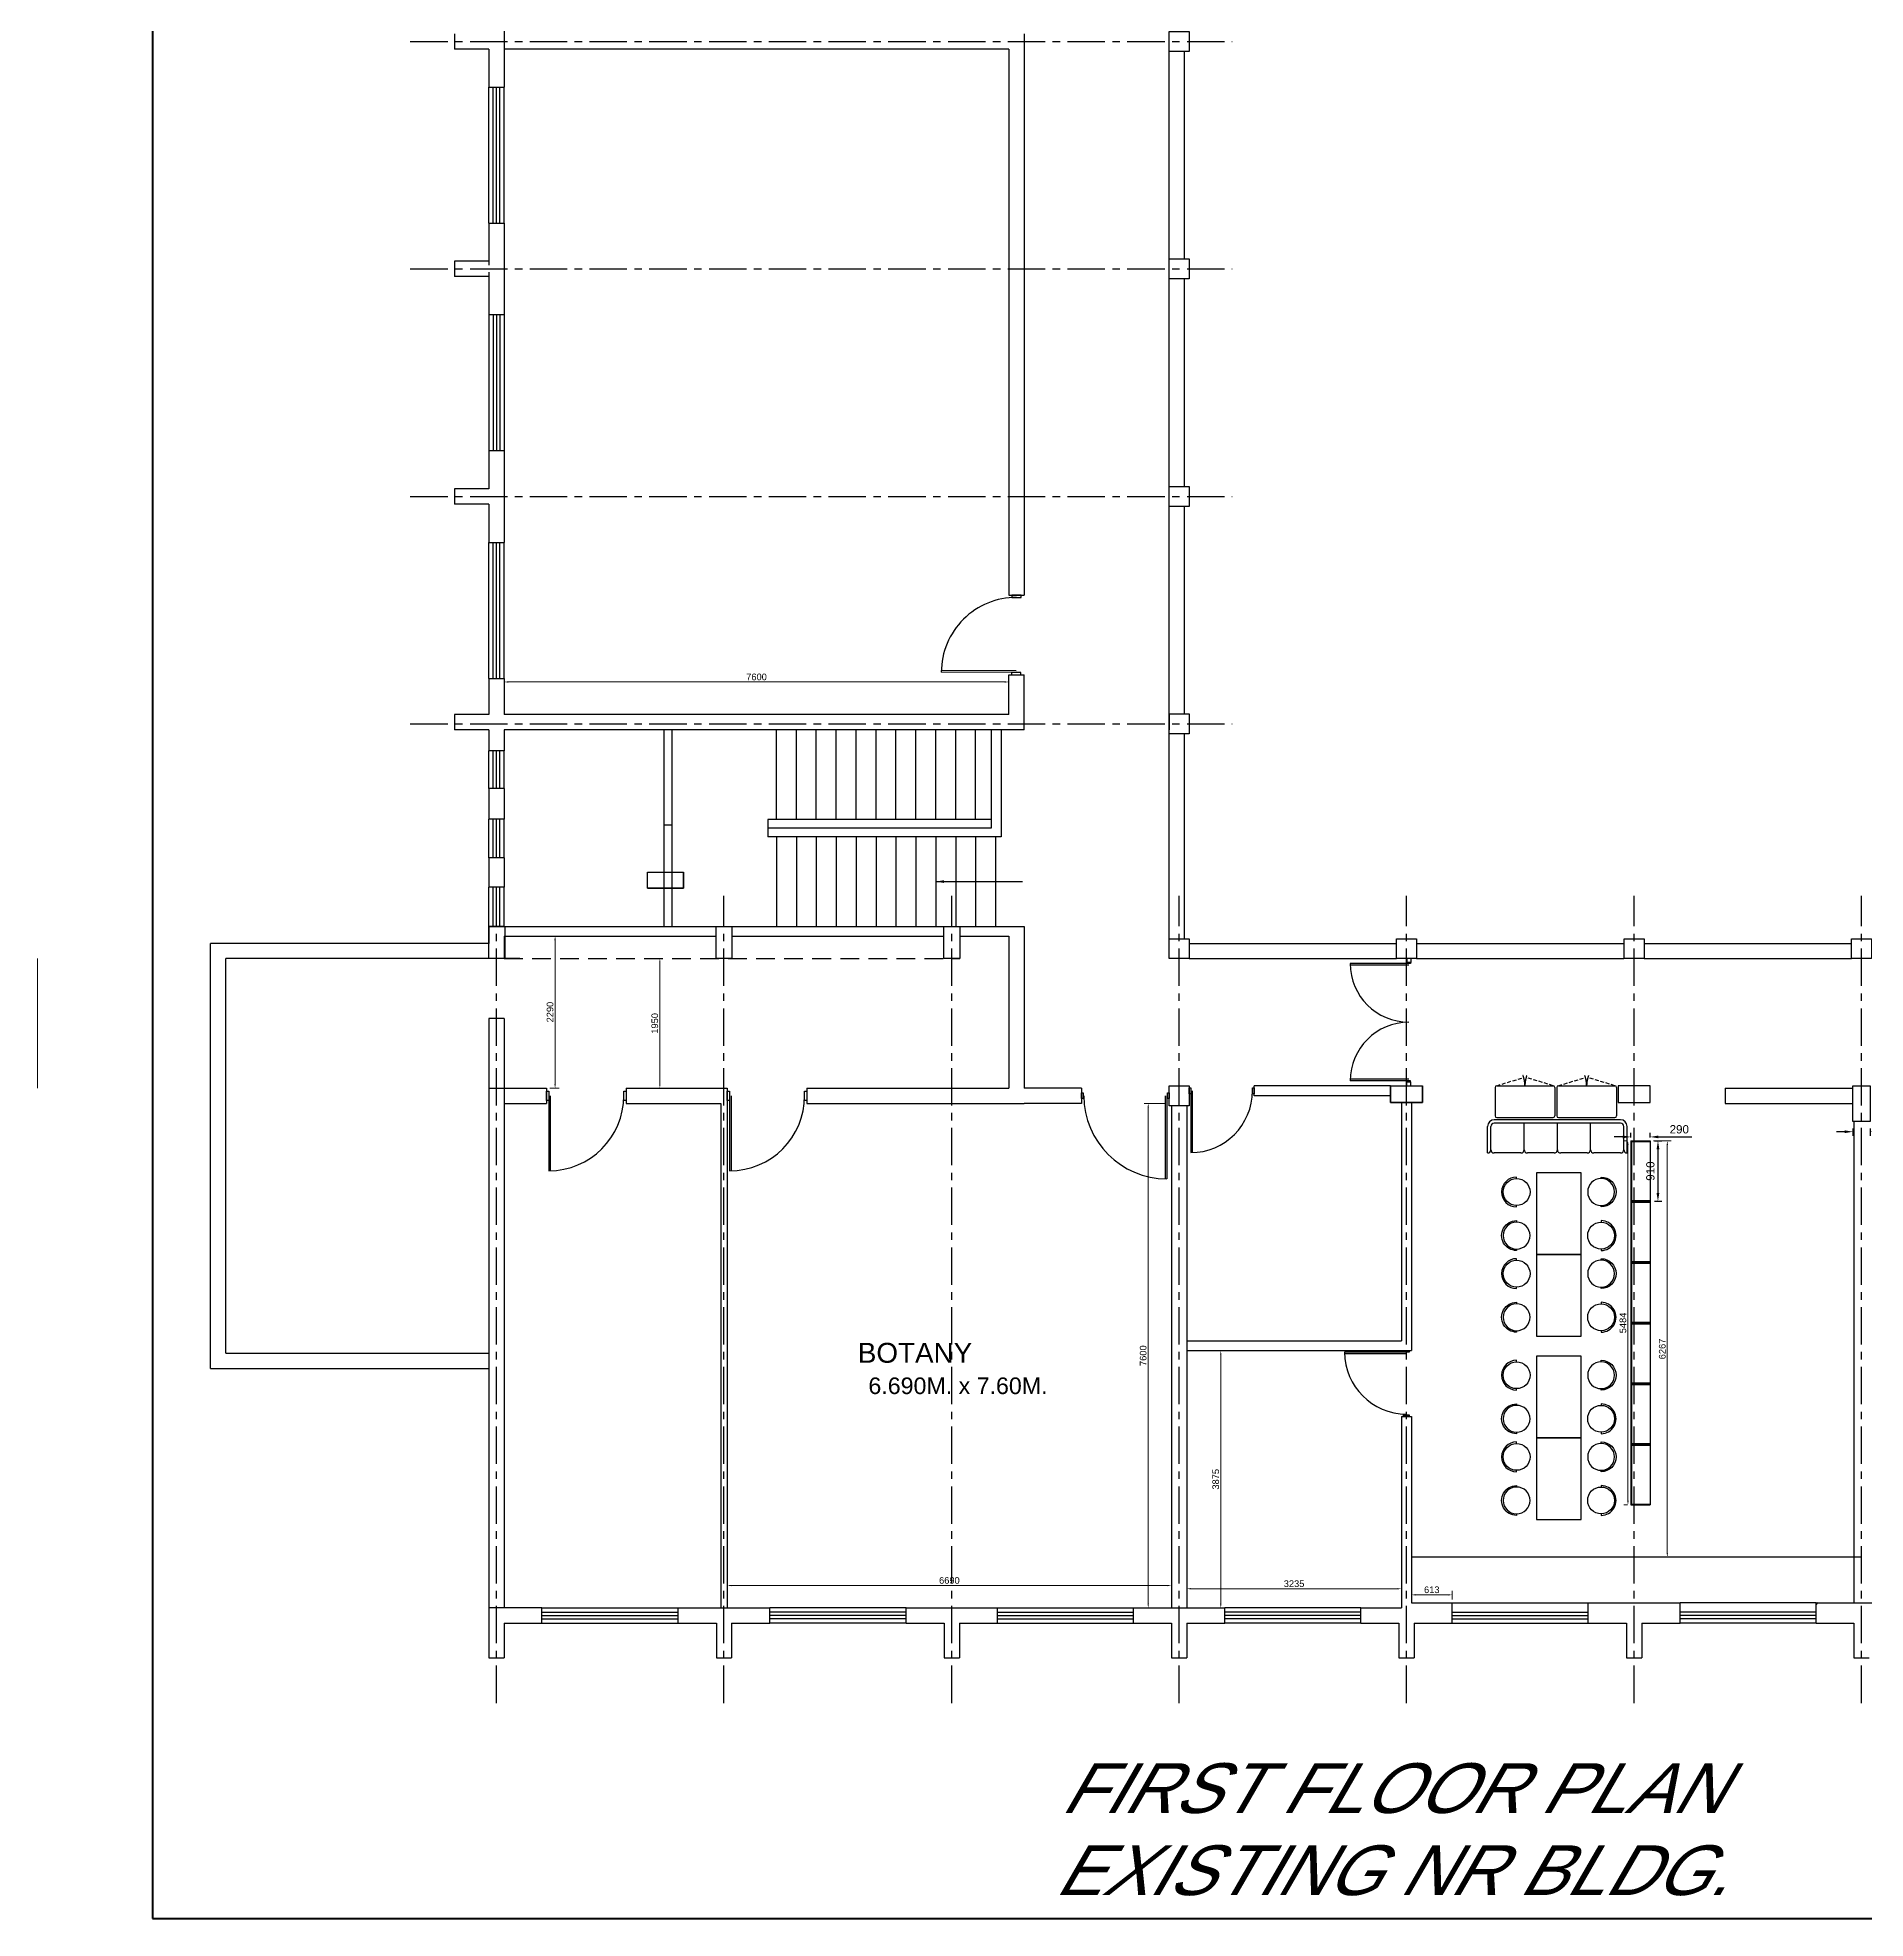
# Model space of a CAD drawing. Extents: x 348043 to 758301, y 133827 to 256568.
# Drawn here: x 405456 to 432987, y 159323 to 187652 of the extents above; entities that cross this region are included whole.
import ezdxf
from ezdxf.enums import TextEntityAlignment as Align

# ---------------------------------------------------------------- set-up
doc = ezdxf.new("R2010")
doc.units = 0
doc.header["$LTSCALE"] = 900
doc.header["$MEASUREMENT"] = 0
doc.header["$PDMODE"] = 34
for name, pattern in [('ACAD_ISO02W100', [15, 12, -3]), ('CENTER', [2, 1.25, -0.25, 0.25, -0.25]), ('HIDDEN', [0.375, 0.25, -0.125])]:
    doc.linetypes.add(name, pattern=pattern)
doc.layers.get('DEFPOINTS').update_dxf_attribs({"color": 3, "linetype": 'CONTINUOUS'})
for name, color, linetype in [('2', 7, 'CONTINUOUS'), ('door', 163, 'CONTINUOUS'), ('TEXT', 2, 'CONTINUOUS')]:
    doc.layers.add(name, color=color, linetype=linetype)
doc.layers.add('COL', color=6, linetype='CONTINUOUS', lineweight=25)
doc.styles.add('ROMANS', font='arial.ttf')
doc.dimstyles.new('MSADIM', dxfattribs={"dimscale": 50, "dimtxt": 2.5, "dimasz": 2.5, "dimexe": 1.2, "dimexo": 1, "dimgap": 1, "dimtad": 1, "dimdec": 0, "dimzin": 1, "dimdsep": 46, "dimtxsty": 'ROMANS', "dimcen": 0, "dimclrd": 3, "dimclrt": 6, "dimadec": 0, "dimazin": 0, "dimtfac": 1, "dimtdec": 0, "dimtofl": 0, "dimtmove": 0, "dimatfit": 3, "dimfxl": 1, "dimtvp": 0.1, "dimtolj": 1, "dimtzin": 1, "dimarcsym": 0})

# ---------------------------------------------------------------- blocks, each defined once
blk = doc.blocks.new('*D212')
at = {"layer": 'DEFPOINTS', "color": 0, "lineweight": 50, "ltscale": 1.25}
for p in [(413120, 174119), (413251, 174119), (413120, 171829)]:
    blk.add_point(p, dxfattribs=at)
at = {"layer": 'door', "color": 0, "linetype": 'ACAD_ISO02W100', "lineweight": 9, "ltscale": 1.25}
blk.add_line((413170, 174119), (413311, 174119), dxfattribs=at)
at = {"layer": 'door', "color": 3, "lineweight": 9, "ltscale": 1.25}
blk.add_line((413251, 171892), (413251, 174057), dxfattribs=at)
at = {"layer": 'door', "color": 0, "lineweight": 9, "ltscale": 1.25}
blk.add_line((413170, 171829), (413311, 171829), dxfattribs=at)
at = {"layer": 'door', "color": 3, "lineweight": 50, "ltscale": 1.25}
for points in [[(413240, 174057), (413261, 174057), (413251, 174119)], [(413240, 171892), (413261, 171892), (413251, 171829)]]:
    blk.add_solid(points, dxfattribs=at)
at = {"layer": 'door', "color": 6, "lineweight": 5, "ltscale": 1.25, "insert": (413175, 172974), "char_height": 100, "attachment_point": 5, "rotation": 90, "style": 'ROMANS'}
blk.add_mtext('\\A1;2290', dxfattribs=at)
blk = doc.blocks.new('*D213')
at = {"layer": 'DEFPOINTS', "color": 0, "lineweight": 50, "ltscale": 1.25}
for p in [(414829, 173779), (414925, 173779), (414925, 171829)]:
    blk.add_point(p, dxfattribs=at)
at = {"layer": 'door', "color": 0, "linetype": 'ACAD_ISO02W100', "lineweight": 9, "ltscale": 1.25}
blk.add_line((414875, 173779), (414769, 173779), dxfattribs=at)
at = {"layer": 'door', "color": 3, "lineweight": 9, "ltscale": 1.25}
blk.add_line((414829, 171892), (414829, 173717), dxfattribs=at)
at = {"layer": 'door', "color": 0, "lineweight": 9, "ltscale": 1.25}
blk.add_line((414875, 171829), (414769, 171829), dxfattribs=at)
at = {"layer": 'door', "color": 3, "lineweight": 50, "ltscale": 1.25}
for points in [[(414818, 173717), (414839, 173717), (414829, 173779)], [(414818, 171892), (414839, 171892), (414829, 171829)]]:
    blk.add_solid(points, dxfattribs=at)
at = {"layer": 'door', "color": 6, "lineweight": 5, "ltscale": 1.25, "insert": (414753, 172804), "char_height": 100, "attachment_point": 5, "rotation": 90, "style": 'ROMANS'}
blk.add_mtext('\\A1;1950', dxfattribs=at)
blk = doc.blocks.new('*D214')
at = {"layer": 'DEFPOINTS', "color": 0, "lineweight": 50, "ltscale": 1.25}
for p in [(420085, 177946), (412485, 177454), (420085, 177454)]:
    blk.add_point(p, dxfattribs=at)
at = {"layer": 'door', "color": 0, "lineweight": 9, "ltscale": 1.25}
blk.add_line((412485, 177504), (412485, 178006), dxfattribs=at)
at = {"layer": 'door', "color": 3, "lineweight": 9, "ltscale": 1.25}
blk.add_line((412547, 177946), (420022, 177946), dxfattribs=at)
at = {"layer": 'door', "color": 0, "linetype": 'ACAD_ISO02W100', "lineweight": 9, "ltscale": 1.25}
blk.add_line((420085, 177504), (420085, 178006), dxfattribs=at)
at = {"layer": 'door', "color": 3, "lineweight": 50, "ltscale": 1.25}
for points in [[(412547, 177957), (412547, 177936), (412485, 177946)], [(420022, 177957), (420022, 177936), (420085, 177946)]]:
    blk.add_solid(points, dxfattribs=at)
at = {"layer": 'door', "color": 6, "lineweight": 5, "ltscale": 1.25, "insert": (416285, 178022), "char_height": 100, "attachment_point": 5, "style": 'ROMANS'}
blk.add_mtext('\\A1;7600', dxfattribs=at)
blk = doc.blocks.new('*D215')
at = {"layer": 'DEFPOINTS', "color": 0, "lineweight": 50, "ltscale": 1.25}
for p in [(422535, 164337), (415845, 163999), (422535, 163999)]:
    blk.add_point(p, dxfattribs=at)
at = {"layer": 'door', "color": 0, "lineweight": 9, "ltscale": 1.25}
blk.add_line((415845, 164049), (415845, 164397), dxfattribs=at)
at = {"layer": 'door', "color": 3, "lineweight": 9, "ltscale": 1.25}
blk.add_line((415907, 164337), (422472, 164337), dxfattribs=at)
at = {"layer": 'door', "color": 0, "linetype": 'ACAD_ISO02W100', "lineweight": 9, "ltscale": 1.25}
blk.add_line((422535, 164049), (422535, 164397), dxfattribs=at)
at = {"layer": 'door', "color": 3, "lineweight": 50, "ltscale": 1.25}
for points in [[(415907, 164347), (415907, 164326), (415845, 164337)], [(422472, 164347), (422472, 164326), (422535, 164337)]]:
    blk.add_solid(points, dxfattribs=at)
at = {"layer": 'door', "color": 6, "lineweight": 5, "ltscale": 1.25, "insert": (419190, 164413), "char_height": 100, "attachment_point": 5, "style": 'ROMANS'}
blk.add_mtext('\\A1;6690', dxfattribs=at)
blk = doc.blocks.new('*D216')
at = {"layer": 'DEFPOINTS', "color": 0, "lineweight": 50, "ltscale": 1.25}
for p in [(422500, 171599), (422185, 163999), (422500, 163999)]:
    blk.add_point(p, dxfattribs=at)
at = {"layer": 'door', "color": 0, "lineweight": 9, "ltscale": 1.25}
blk.add_line((422450, 171599), (422125, 171599), dxfattribs=at)
at = {"layer": 'door', "color": 3, "lineweight": 9, "ltscale": 1.25}
blk.add_line((422185, 171537), (422185, 164062), dxfattribs=at)
at = {"layer": 'door', "color": 0, "linetype": 'ACAD_ISO02W100', "lineweight": 9, "ltscale": 1.25}
blk.add_line((422450, 163999), (422125, 163999), dxfattribs=at)
at = {"layer": 'door', "color": 3, "lineweight": 50, "ltscale": 1.25}
for points in [[(422174, 171537), (422195, 171537), (422185, 171599)], [(422174, 164062), (422195, 164062), (422185, 163999)]]:
    blk.add_solid(points, dxfattribs=at)
at = {"layer": 'door', "color": 6, "lineweight": 5, "ltscale": 1.25, "insert": (422109, 167799), "char_height": 100, "attachment_point": 5, "rotation": 90, "style": 'ROMANS'}
blk.add_mtext('\\A1;7600', dxfattribs=at)
blk = doc.blocks.new('*D217')
at = {"layer": 'DEFPOINTS', "color": 0, "lineweight": 50, "ltscale": 1.25}
for p in [(422765, 167874), (422765, 163999), (423278, 163999)]:
    blk.add_point(p, dxfattribs=at)
at = {"layer": 'door', "color": 0, "lineweight": 9, "ltscale": 1.25}
blk.add_line((422815, 167874), (423338, 167874), dxfattribs=at)
at = {"layer": 'door', "color": 3, "lineweight": 9, "ltscale": 1.25}
blk.add_line((423278, 167812), (423278, 164062), dxfattribs=at)
at = {"layer": 'door', "color": 0, "linetype": 'ACAD_ISO02W100', "lineweight": 9, "ltscale": 1.25}
blk.add_line((422815, 163999), (423338, 163999), dxfattribs=at)
at = {"layer": 'door', "color": 3, "lineweight": 50, "ltscale": 1.25}
for points in [[(423267, 167812), (423288, 167812), (423278, 167874)], [(423267, 164062), (423288, 164062), (423278, 163999)]]:
    blk.add_solid(points, dxfattribs=at)
at = {"layer": 'door', "color": 6, "lineweight": 5, "ltscale": 1.25, "insert": (423202, 165937), "char_height": 100, "attachment_point": 5, "rotation": 90, "style": 'ROMANS'}
blk.add_mtext('\\A1;3875', dxfattribs=at)
blk = doc.blocks.new('*D218')
at = {"layer": 'DEFPOINTS', "color": 0, "lineweight": 50, "ltscale": 1.25}
for p in [(432800, 171324), (433060, 171324), (433060, 171172)]:
    blk.add_point(p, dxfattribs=at)
at = {"layer": 'door', "color": 3, "lineweight": -2, "ltscale": 1.25}
for p, q in [((432675, 171172), (432550, 171172)), ((433185, 171172), (433688, 171172))]:
    blk.add_line(p, q, dxfattribs=at)
at = {"layer": 'door', "color": 0, "lineweight": -2, "ltscale": 1.25}
for p, q in [((432800, 171222), (432800, 171112)), ((433060, 171222), (433060, 171112))]:
    blk.add_line(p, q, dxfattribs=at)
at = {"layer": 'door', "color": 3, "lineweight": 50, "ltscale": 1.25}
for points in [[(432675, 171193), (432675, 171151), (432800, 171172)], [(433185, 171193), (433185, 171151), (433060, 171172)]]:
    blk.add_solid(points, dxfattribs=at)
at = {"layer": 'door', "color": 6, "ltscale": 1.25, "insert": (433499, 171286), "char_height": 125, "attachment_point": 5, "style": 'ROMANS'}
blk.add_mtext('\\A1;260', dxfattribs=at)
blk = doc.blocks.new('*D210')
at = {"layer": 'DEFPOINTS', "color": 0, "lineweight": 50, "ltscale": 1.25}
for p in [(425999, 164288), (422765, 163999), (425999, 163999)]:
    blk.add_point(p, dxfattribs=at)
at = {"layer": 'door', "color": 0, "lineweight": 9, "ltscale": 1.25}
blk.add_line((422765, 164049), (422765, 164348), dxfattribs=at)
at = {"layer": 'door', "color": 0, "linetype": 'ACAD_ISO02W100', "lineweight": 9, "ltscale": 1.25}
blk.add_line((425999, 164049), (425999, 164348), dxfattribs=at)
at = {"layer": 'door', "color": 3, "lineweight": 9, "ltscale": 1.25}
blk.add_line((422827, 164288), (425937, 164288), dxfattribs=at)
at = {"layer": 'door', "color": 3, "lineweight": 50, "ltscale": 1.25}
for points in [[(422827, 164298), (422827, 164278), (422765, 164288)], [(425937, 164298), (425937, 164278), (425999, 164288)]]:
    blk.add_solid(points, dxfattribs=at)
at = {"layer": 'door', "color": 6, "lineweight": 5, "ltscale": 1.25, "insert": (424382, 164364), "char_height": 100, "attachment_point": 5, "style": 'ROMANS'}
blk.add_mtext('\\A1;3235', dxfattribs=at)
blk = doc.blocks.new('*D211')
at = {"layer": 'DEFPOINTS', "color": 0, "lineweight": 50, "ltscale": 1.25}
for p in [(426149, 164074), (426762, 164196), (426762, 164074)]:
    blk.add_point(p, dxfattribs=at)
at = {"layer": 'door', "color": 0, "lineweight": 9, "ltscale": 1.25}
blk.add_line((426149, 164124), (426149, 164256), dxfattribs=at)
at = {"layer": 'door', "color": 3, "lineweight": 9, "ltscale": 1.25}
blk.add_line((426212, 164196), (426700, 164196), dxfattribs=at)
at = {"layer": 'door', "color": 0, "linetype": 'ACAD_ISO02W100', "lineweight": 9, "ltscale": 1.25}
blk.add_line((426762, 164124), (426762, 164256), dxfattribs=at)
at = {"layer": 'door', "color": 3, "lineweight": 50, "ltscale": 1.25}
for points in [[(426212, 164207), (426212, 164186), (426149, 164196)], [(426700, 164207), (426700, 164186), (426762, 164196)]]:
    blk.add_solid(points, dxfattribs=at)
at = {"layer": 'door', "color": 6, "lineweight": 5, "ltscale": 1.25, "insert": (426456, 164272), "char_height": 100, "attachment_point": 5, "style": 'ROMANS'}
blk.add_mtext('\\A1;613', dxfattribs=at)
blk = doc.blocks.new('CHA')
at = {"layer": '2', "color": 30, "linetype": 'Continuous'}
for p, q in [((-0.225, 0), (-0.25, 0)), ((0.25, 0), (0.225, 0))]:
    blk.add_line(p, q, dxfattribs=at)
blk.add_circle((0, 0), 0.225, dxfattribs=at)
blk.add_arc((0, 0), 0.25, 180, 0, dxfattribs=at)
blk = doc.blocks.new('*D206')
at = {"layer": 'DEFPOINTS', "color": 0, "lineweight": 50, "ltscale": 1.25}
for p in [(429745, 171034), (429745, 170124), (429863, 170124)]:
    blk.add_point(p, dxfattribs=at)
at = {"layer": 'door', "color": 0, "lineweight": -2, "ltscale": 1.25}
for p, q in [((429813, 171034), (429923, 171034)), ((429813, 170124), (429923, 170124))]:
    blk.add_line(p, q, dxfattribs=at)
at = {"layer": 'door', "color": 3, "lineweight": -2, "ltscale": 1.25}
blk.add_line((429863, 170909), (429863, 170249), dxfattribs=at)
at = {"layer": 'door', "color": 3, "lineweight": 50, "ltscale": 1.25}
for points in [[(429842, 170909), (429884, 170909), (429863, 171034)], [(429842, 170249), (429884, 170249), (429863, 170124)]]:
    blk.add_solid(points, dxfattribs=at)
at = {"layer": 'door', "color": 6, "lineweight": 5, "ltscale": 1.25, "insert": (429749, 170579), "char_height": 125, "attachment_point": 5, "rotation": 90, "style": 'ROMANS'}
blk.add_mtext('\\A1;910', dxfattribs=at)
blk = doc.blocks.new('*D207')
at = {"layer": 'DEFPOINTS', "color": 0, "lineweight": 50, "ltscale": 1.25}
for p in [(429455, 171034), (429745, 171094), (429745, 171034)]:
    blk.add_point(p, dxfattribs=at)
at = {"layer": 'door', "color": 0, "lineweight": -2, "ltscale": 1.25}
for p, q in [((429455, 171084), (429455, 171154)), ((429745, 171084), (429745, 171154))]:
    blk.add_line(p, q, dxfattribs=at)
at = {"layer": 'door', "color": 3, "lineweight": -2, "ltscale": 1.25}
for p, q in [((429330, 171094), (429205, 171094)), ((429870, 171094), (430373, 171094))]:
    blk.add_line(p, q, dxfattribs=at)
at = {"layer": 'door', "color": 3, "lineweight": 50, "ltscale": 1.25}
for points in [[(429330, 171115), (429330, 171073), (429455, 171094)], [(429870, 171115), (429870, 171073), (429745, 171094)]]:
    blk.add_solid(points, dxfattribs=at)
at = {"layer": 'door', "color": 6, "lineweight": 5, "ltscale": 1.25, "insert": (430184, 171208), "char_height": 125, "attachment_point": 5, "style": 'ROMANS'}
blk.add_mtext('\\A1;290', dxfattribs=at)
blk = doc.blocks.new('*D208')
at = {"layer": 'DEFPOINTS', "color": 0, "lineweight": 50, "ltscale": 1.25}
for p in [(429455, 171034), (429411, 165550), (429455, 165550)]:
    blk.add_point(p, dxfattribs=at)
at = {"layer": 'door', "color": 0, "lineweight": 9, "ltscale": 1.25}
blk.add_line((429405, 171034), (429351, 171034), dxfattribs=at)
at = {"layer": 'door', "color": 3, "lineweight": 9, "ltscale": 1.25}
blk.add_line((429411, 170972), (429411, 165613), dxfattribs=at)
at = {"layer": 'door', "color": 0, "linetype": 'ACAD_ISO02W100', "lineweight": 9, "ltscale": 1.25}
blk.add_line((429405, 165550), (429351, 165550), dxfattribs=at)
at = {"layer": 'door', "color": 3, "lineweight": 50, "ltscale": 1.25}
for points in [[(429400, 170972), (429421, 170972), (429411, 171034)], [(429400, 165613), (429421, 165613), (429411, 165550)]]:
    blk.add_solid(points, dxfattribs=at)
at = {"layer": 'door', "color": 6, "lineweight": 5, "ltscale": 1.25, "insert": (429335, 168292), "char_height": 100, "attachment_point": 5, "rotation": 90, "style": 'ROMANS'}
blk.add_mtext('\\A1;5484', dxfattribs=at)
blk = doc.blocks.new('*D209')
at = {"layer": 'DEFPOINTS', "color": 0, "lineweight": 50, "ltscale": 1.25}
for p in [(429745, 171034), (429745, 164767), (430004, 164767)]:
    blk.add_point(p, dxfattribs=at)
at = {"layer": 'door', "color": 0, "lineweight": 9, "ltscale": 1.25}
blk.add_line((429795, 171034), (430064, 171034), dxfattribs=at)
at = {"layer": 'door', "color": 3, "lineweight": 9, "ltscale": 1.25}
blk.add_line((430004, 170972), (430004, 164829), dxfattribs=at)
at = {"layer": 'door', "color": 0, "linetype": 'ACAD_ISO02W100', "lineweight": 9, "ltscale": 1.25}
blk.add_line((429795, 164767), (430064, 164767), dxfattribs=at)
at = {"layer": 'door', "color": 3, "lineweight": 50, "ltscale": 1.25}
for points in [[(429993, 170972), (430014, 170972), (430004, 171034)], [(429993, 164829), (430014, 164829), (430004, 164767)]]:
    blk.add_solid(points, dxfattribs=at)
at = {"layer": 'door', "color": 6, "lineweight": 5, "ltscale": 1.25, "insert": (429928, 167900), "char_height": 100, "attachment_point": 5, "rotation": 90, "style": 'ROMANS'}
blk.add_mtext('\\A1;6267', dxfattribs=at)

msp = doc.modelspace()

# ---------------------------------------------------------------- linework, layer by layer
at = {"layer": 'COL'}
for points in [[(422799.8, 187444.4), (422499.8, 187444.4), (422499.8, 187744.4), (422799.8, 187744.4)], [(422799.8, 184019.4), (422499.8, 184019.4), (422499.8, 184319.4), (422799.8, 184319.4)], [(422799.8, 180589.4), (422499.8, 180589.4), (422499.8, 180889.4), (422799.8, 180889.4)], [(422799.8, 177164.4), (422499.8, 177164.4), (422499.8, 177464.4), (422799.8, 177464.4)], [(415184.8, 175079.4), (415184.8, 174839.4), (414644.8, 174839.4), (414644.8, 175079.4)], [(412494.8, 174264.4), (412494.8, 173779.4), (412254.8, 173779.4), (412254.8, 174264.4)], [(415914.8, 174264.4), (415914.8, 173779.4), (415674.8, 173779.4), (415674.8, 174264.4)], [(419344.8, 174264.4), (419344.8, 173779.4), (419104.8, 173779.4), (419104.8, 174264.4)], [(422799.8, 174079.4), (422799.8, 173779.4), (422499.8, 173779.4), (422499.8, 174079.4)], [(426224.8, 174079.4), (426224.8, 173779.4), (425924.8, 173779.4), (425924.8, 174079.4)], [(429654.8, 174079.4), (429654.8, 173779.4), (429354.8, 173779.4), (429354.8, 174079.4)], [(433079.8, 174079.4), (433079.8, 173779.4), (432779.8, 173779.4), (432779.8, 174079.4)], [(422799.8, 171864.4), (422799.8, 171564.4), (422499.8, 171564.4), (422499.8, 171864.4)], [(425834.8, 171864.4), (426314.8, 171864.4), (426314.8, 171614.4), (425834.8, 171614.4)], [(429264.8, 171614.4), (429744.8, 171614.4), (429744.8, 171864.4), (429264.8, 171864.4)], [(433059.8, 171864.4), (433059.8, 171324.4), (432799.8, 171324.4), (432799.8, 171864.4)]]:
    msp.add_lwpolyline(points, close=True, dxfattribs=at)
msp.add_lwpolyline([(425834.8, 171864.4), (425834.8, 171614.4), (426314.8, 171614.4), (426314.8, 171864.4)], dxfattribs=at)
at = {"layer": 'door', "color": 3, "lineweight": 5, "ltscale": 1.25}
msp.add_line((407184.7, 159323.1), (407184.7, 212389.9), dxfattribs=at)
at = {"layer": 'door', "color": 3, "ltscale": 1.25}
for p, q in [((412484.8, 188281.9), (412484.8, 186906.9)), ((411734.8, 187709.4), (411734.8, 187479.4)), ((420314.8, 187709.4), (420314.8, 179254.4)), ((412254.8, 187479.4), (411734.8, 187479.4)), ((412254.8, 187479.4), (412254.8, 186906.9)), ((420084.8, 187479.4), (412484.8, 187479.4)), ((420084.8, 187479.4), (412484.8, 187479.4)), ((420084.8, 187479.4), (420084.8, 179254.4)), ((420084.8, 187479.4), (420084.8, 179254.4)), ((422499.8, 184319.4), (422499.8, 187444.4)), ((422729.8, 184319.4), (422729.8, 187444.4)), ((412254.8, 186906.9), (412484.8, 186906.9)), ((412254.8, 184856.9), (412254.8, 184224.4)), ((412254.8, 184856.9), (412484.8, 184856.9)), ((412484.8, 184856.9), (412484.8, 183481.9)), ((411734.8, 184284.4), (411734.8, 184054.4)), ((412254.8, 184284.4), (411734.8, 184284.4)), ((412254.8, 184054.4), (411734.8, 184054.4)), ((412254.8, 184119.6), (412254.8, 183481.9)), ((422499.8, 180889.4), (422499.8, 184014.4)), ((422729.8, 180889.4), (422729.8, 184014.4)), ((412254.8, 183481.9), (412484.8, 183481.9)), ((412254.8, 181431.9), (412254.8, 180854.4)), ((412254.8, 181431.9), (412484.8, 181431.9)), ((412484.8, 181431.9), (412484.8, 180046.9)), ((411734.8, 180854.4), (411734.8, 180624.4)), ((412254.8, 180854.4), (411734.8, 180854.4)), ((412254.8, 180624.4), (411734.8, 180624.4)), ((412254.8, 180624.4), (412254.8, 180046.9)), ((422499.8, 177464.4), (422499.8, 180589.4)), ((422729.8, 177464.4), (422729.8, 180589.4)), ((412254.8, 180046.9), (412484.8, 180046.9)), ((420084.8, 179254.4), (420314.8, 179254.4)), ((412254.8, 177996.9), (412254.8, 177454.4)), ((412254.8, 177996.9), (412484.8, 177996.9)), ((412484.8, 177996.9), (412484.8, 177454.4)), ((420084.8, 177454.4), (420084.8, 178054.4)), ((420084.8, 178054.4), (420314.8, 178054.4)), ((420314.8, 177224.4), (420314.8, 178054.4)), ((411734.8, 177454.4), (411734.8, 177224.4)), ((412254.8, 177454.4), (411734.8, 177454.4)), ((420084.8, 177454.4), (412484.8, 177454.4)), ((422499.8, 177464.4), (422499.8, 177224.4)), ((412254.8, 177224.4), (411734.8, 177224.4)), ((412254.8, 177224.4), (412254.8, 176909.4)), ((420314.8, 177224.4), (412484.8, 177224.4)), ((412484.8, 177224.4), (412484.8, 176909.4)), ((414894.8, 174264.4), (414894.8, 177224.4)), ((415014.8, 174264.4), (415014.8, 177224.4)), ((419818.7, 177224.4), (419818.7, 175744.4)), ((419968.7, 177224.4), (419968.7, 175614.4)), ((422499.8, 174079.4), (422499.8, 177164.4)), ((422729.8, 174079.4), (422729.8, 177164.4)), ((412484.8, 176909.4), (412254.8, 176909.4)), ((412484.8, 176339.4), (412254.8, 176339.4)), ((412254.8, 176339.4), (412254.8, 175879.4)), ((412484.8, 176339.4), (412484.8, 175879.4)), ((412484.8, 175879.4), (412254.8, 175879.4)), ((414894.8, 175794.4), (415014.8, 175794.4)), ((419818.7, 175874.4), (416454.8, 175874.4)), ((416454.8, 175874.4), (416454.8, 175614.4)), ((419818.7, 175744.4), (416454.8, 175744.4)), ((419968.7, 175614.4), (416454.8, 175614.4)), ((412484.8, 175299.4), (412254.8, 175299.4)), ((412254.8, 175299.4), (412254.8, 174854.4)), ((412484.8, 175299.4), (412484.8, 174854.4)), ((412484.8, 174854.4), (412254.8, 174854.4)), ((414644.8, 174839.4), (415184.8, 174839.4)), ((412484.8, 174264.4), (412254.8, 174264.4)), ((412254.8, 174264.4), (412254.8, 174009.4)), ((412484.8, 174264.4), (415674.8, 174264.4)), ((415914.8, 174264.4), (419104.8, 174264.4)), ((419344.8, 174264.4), (420314.8, 174264.4)), ((420314.8, 174264.4), (420314.8, 171829.4)), ((412254.8, 174009.4), (408061.9, 174009.4)), ((408061.9, 167607.8), (408061.9, 174009.4)), ((412254.8, 174009.4), (408224.8, 174009.4)), ((412484.8, 174119.4), (415674.8, 174119.4)), ((412484.8, 174119.4), (412484.8, 173779.4)), ((415914.8, 174119.4), (419104.8, 174119.4)), ((419344.8, 174119.4), (420084.8, 174119.4)), ((420084.8, 174119.4), (420084.8, 171829.4)), ((422799.8, 174009.4), (425924.8, 174009.4)), ((426224.8, 174009.4), (429349.8, 174009.4)), ((429654.8, 174009.4), (432779.8, 174009.4)), ((412494.8, 173779.4), (408291.9, 173779.4)), ((408291.9, 167837.8), (408291.9, 173779.4)), ((412719.8, 173779.4), (408454.8, 173779.4)), ((422799.8, 173779.4), (425924.8, 173779.4)), ((426079.8, 173779.4), (426079.8, 173721.9)), ((426139.8, 173721.9), (426079.8, 173721.9)), ((426139.8, 173779.4), (426139.8, 173721.9)), ((426224.8, 173779.4), (429349.8, 173779.4)), ((429654.8, 173779.4), (432779.8, 173779.4)), ((412254.8, 172879.4), (412254.8, 163999.4)), ((412484.8, 172879.4), (412254.8, 172879.4)), ((412484.8, 172879.4), (412484.8, 163999.4)), ((412254.8, 171829.4), (413119.8, 171829.4)), ((413119.8, 171829.4), (413119.8, 171599.4)), ((414319.8, 171829.4), (415844.8, 171829.4)), ((414319.8, 171829.4), (414319.8, 171599.4)), ((415844.8, 171829.4), (415844.8, 163999.4)), ((415844.8, 171829.4), (415844.8, 171599.4)), ((417044.8, 171829.4), (420084.8, 171829.4)), ((417044.8, 171829.4), (417044.8, 171599.4)), ((421179.8, 171829.4), (420314.8, 171829.4)), ((421179.8, 171829.4), (421179.8, 171599.4)), ((425834.8, 171864.4), (423779.8, 171864.4)), ((423779.8, 171714.4), (423779.8, 171864.4)), ((425834.8, 171714.4), (423779.8, 171714.4)), ((426079.8, 171864.4), (426079.8, 171921.9)), ((426139.8, 171921.9), (426079.8, 171921.9)), ((426139.8, 171864.4), (426139.8, 171921.9)), ((430874.8, 171829.4), (432799.8, 171829.4)), ((430874.8, 171829.4), (430874.8, 171599.4)), ((412484.8, 171599.4), (413119.8, 171599.4)), ((414319.8, 171599.4), (415744.8, 171599.4)), ((415744.8, 171599.4), (415744.8, 163999.4)), ((417044.8, 171599.4), (420314.8, 171599.4)), ((421179.8, 171599.4), (420314.8, 171599.4)), ((422534.8, 171564.4), (422534.8, 163999.4)), ((422764.8, 171564.4), (422764.8, 163999.4)), ((425999.4, 171614.4), (425999.4, 168024.4)), ((426149.4, 171614.4), (426149.4, 167874.4)), ((430874.8, 171599.4), (432799.8, 171599.4)), ((432814.8, 171324.4), (432814.8, 164074.4)), ((422764.8, 168024.4), (425999.4, 168024.4)), ((408291.9, 167837.8), (412254.8, 167837.8)), ((422764.8, 167874.4), (426149.4, 167874.4)), ((408061.9, 167607.8), (412254.8, 167607.8)), ((425999.4, 166884.4), (425999.4, 163999.4)), ((425999.4, 166884.4), (426149.4, 166884.4)), ((426149.4, 166884.4), (426149.4, 164074.4)), ((426149.4, 164074.4), (426762.3, 164074.4)), ((426762.3, 163769.4), (426762.3, 164074.4)), ((428812.3, 163769.4), (428812.3, 164074.4)), ((428812.3, 164074.4), (430197.3, 164074.4)), ((430197.3, 163769.4), (430197.3, 164074.4)), ((432247.3, 164074.4), (433612.3, 164074.4)), ((432247.3, 163769.4), (432247.3, 164074.4)), ((413052.3, 163999.4), (412254.8, 163999.4)), ((412254.8, 163999.4), (412254.8, 163249.4)), ((412484.8, 163769.4), (413052.3, 163769.4)), ((412484.8, 163769.4), (412484.8, 163249.4)), ((413052.3, 163769.4), (413052.3, 163999.4)), ((415102.3, 163999.4), (416487.3, 163999.4)), ((415102.3, 163769.4), (415102.3, 163999.4)), ((415102.3, 163769.4), (415679.8, 163769.4)), ((415679.8, 163769.4), (415679.8, 163249.4)), ((415909.8, 163769.4), (416487.3, 163769.4)), ((415909.8, 163769.4), (415909.8, 163249.4)), ((416487.3, 163769.4), (416487.3, 163999.4)), ((418537.3, 163999.4), (419912.3, 163999.4)), ((418537.3, 163769.4), (418537.3, 163999.4)), ((418537.3, 163769.4), (419109.8, 163769.4)), ((419109.8, 163769.4), (419109.8, 163249.4)), ((419339.8, 163769.4), (419912.3, 163769.4)), ((419339.8, 163769.4), (419339.8, 163249.4)), ((419912.3, 163769.4), (419912.3, 163999.4)), ((421962.3, 163999.4), (423337.3, 163999.4)), ((421962.3, 163769.4), (421962.3, 163999.4)), ((421962.3, 163769.4), (422534.8, 163769.4)), ((422534.8, 163769.4), (422534.8, 163249.4)), ((422764.8, 163769.4), (423337.3, 163769.4)), ((422764.8, 163769.4), (422764.8, 163249.4)), ((423337.3, 163769.4), (423337.3, 163999.4)), ((425387.3, 163999.4), (425999.4, 163999.4)), ((425387.3, 163769.4), (425387.3, 163999.4)), ((425387.3, 163769.4), (425959.8, 163769.4)), ((425959.8, 163769.4), (425959.8, 163249.4)), ((426189.8, 163769.4), (426762.3, 163769.4)), ((426189.8, 163769.4), (426189.8, 163249.4)), ((428812.3, 163769.4), (429389.8, 163769.4)), ((429389.8, 163769.4), (429389.8, 163249.4)), ((429619.8, 163769.4), (430197.3, 163769.4)), ((429619.8, 163769.4), (429619.8, 163249.4)), ((432247.3, 163769.4), (432814.8, 163769.4)), ((432814.8, 163769.4), (432814.8, 163249.4)), ((412254.8, 163249.4), (412484.8, 163249.4)), ((415679.8, 163249.4), (415909.8, 163249.4)), ((419109.8, 163249.4), (419339.8, 163249.4)), ((422534.8, 163249.4), (422764.8, 163249.4)), ((425959.8, 163249.4), (426189.8, 163249.4)), ((429389.8, 163249.4), (429619.8, 163249.4)), ((432814.8, 163249.4), (433044.8, 163249.4))]:
    msp.add_line(p, q, dxfattribs=at)
at = {"layer": 'door', "linetype": 'CENTER', "ltscale": 0.5}
for p, q in [((411070.2, 187594.4), (423447.8, 187594.4)), ((411070.2, 184169.4), (423447.8, 184169.4)), ((411070.2, 180739.4), (423447.8, 180739.4)), ((411070.2, 177314.4), (423447.8, 177314.4)), ((412369.8, 162567.2), (412369.8, 174727.4)), ((415794.8, 162567.2), (415794.8, 174727.4)), ((419224.8, 162567.2), (419224.8, 174727.4)), ((422649.8, 162567.2), (422649.8, 174727.4)), ((426074.8, 162567.2), (426074.8, 174727.4)), ((429504.8, 162567.2), (429504.8, 174727.4)), ((432929.8, 162567.2), (432929.8, 174727.4))]:
    msp.add_line(p, q, dxfattribs=at)
at = {"layer": 'door', "color": 13, "ltscale": 1.25}
for p, q in [((412254.8, 184856.9), (412254.8, 186906.9)), ((412319.8, 184856.9), (412319.8, 186906.9)), ((412369.8, 184856.9), (412369.8, 186906.9)), ((412419.8, 184856.9), (412419.8, 186906.9)), ((412484.8, 184856.9), (412484.8, 186906.9)), ((412254.8, 183481.9), (412254.8, 181431.9)), ((412319.8, 183481.9), (412319.8, 181431.9)), ((412369.8, 183481.9), (412369.8, 181431.9)), ((412419.8, 183481.9), (412419.8, 181431.9)), ((412484.8, 183481.9), (412484.8, 181431.9)), ((412254.8, 177996.9), (412254.8, 180046.9)), ((412319.8, 177996.9), (412319.8, 180046.9)), ((412369.8, 177996.9), (412369.8, 180046.9)), ((412419.8, 177996.9), (412419.8, 180046.9)), ((412484.8, 177996.9), (412484.8, 180046.9)), ((420197.7, 178089.6), (419068.1, 178093.9)), ((420197.8, 178113.1), (419068.2, 178117.3)), ((416584.8, 175874.4), (416584.8, 177224.4)), ((416884.8, 175874.4), (416884.8, 177224.4)), ((417184.8, 175874.4), (417184.8, 177224.4)), ((417484.8, 175874.4), (417484.8, 177224.4)), ((417784.8, 175874.4), (417784.8, 177224.4)), ((418084.8, 175874.4), (418084.8, 177224.4)), ((418384.8, 175874.4), (418384.8, 177224.4)), ((418684.8, 175874.4), (418684.8, 177224.4)), ((418984.8, 175874.4), (418984.8, 177224.4)), ((419284.8, 175874.4), (419284.8, 177224.4)), ((419584.8, 175874.4), (419584.8, 177224.4)), ((412254.8, 176339.4), (412254.8, 176909.4)), ((412319.8, 176339.4), (412319.8, 176909.4)), ((412369.8, 176339.4), (412369.8, 176909.4)), ((412419.8, 176339.4), (412419.8, 176909.4)), ((412484.8, 176339.4), (412484.8, 176909.4)), ((412254.8, 175299.4), (412254.8, 175879.4)), ((412319.8, 175299.4), (412319.8, 175879.4)), ((412369.8, 175299.4), (412369.8, 175879.4)), ((412419.8, 175299.4), (412419.8, 175879.4)), ((412484.8, 175299.4), (412484.8, 175879.4)), ((414894.8, 175079.4), (414894.8, 175794.4)), ((415014.8, 175079.4), (415014.8, 175794.4)), ((416584.8, 175614.4), (416584.8, 174264.4)), ((416884.8, 175614.4), (416884.8, 174264.4)), ((417184.8, 175614.4), (417184.8, 174264.4)), ((417484.8, 175614.4), (417484.8, 174264.4)), ((417784.8, 175614.4), (417784.8, 174264.4)), ((418084.8, 175614.4), (418084.8, 174264.4)), ((418384.8, 175614.4), (418384.8, 174264.4)), ((418684.8, 175614.4), (418684.8, 174264.4)), ((418984.8, 175614.4), (418984.8, 174264.4)), ((419284.8, 175614.4), (419284.8, 174264.4)), ((419584.8, 175614.4), (419584.8, 174264.4)), ((419884.8, 175614.4), (419884.8, 174264.4)), ((415184.8, 174839.4), (415184.8, 175079.4)), ((412254.8, 174264.4), (412254.8, 174854.4)), ((412319.8, 174264.4), (412319.8, 174854.4)), ((412369.8, 174264.4), (412369.8, 174854.4)), ((412419.8, 174264.4), (412419.8, 174854.4)), ((412484.8, 174264.4), (412484.8, 174854.4)), ((414894.8, 174264.4), (414894.8, 174839.4)), ((415014.8, 174264.4), (415014.8, 174839.4)), ((426111.1, 173704.7), (425228.3, 173704.7)), ((426111.1, 173681.3), (425228.6, 173681.3)), ((426111.1, 171962.5), (425228.6, 171962.5)), ((413155, 171712.2), (413155, 170582.6)), ((413178.4, 171712.2), (413178.4, 170582.6)), ((415880, 171712.2), (415880, 170582.6)), ((415903.4, 171712.2), (415903.4, 170582.6)), ((422441.2, 171712.2), (422441.2, 170462.8)), ((422464.6, 171712.2), (422464.6, 170462.6)), ((422824.8, 171787.4), (422824.8, 170857.4)), ((422848.2, 171787.4), (422848.2, 170857.7)), ((426111.1, 171939.1), (425228.3, 171939.1)), ((427409, 171840), (427409, 171410)), ((427434, 171865), (428284, 171865)), ((428309, 171840), (428309, 171410)), ((428338.7, 171840), (428338.7, 171410)), ((428363.7, 171865), (429213.7, 171865)), ((429238.7, 171840), (429238.7, 171410)), ((427434, 171385), (428284, 171385)), ((428363.7, 171385), (429213.7, 171385)), ((426073.1, 167849.4), (425143.1, 167849.4)), ((426073.1, 167826), (425143.4, 167826)), ((426149.4, 164766.9), (432929.8, 164766.9)), ((426762.3, 164076.9), (428812.3, 164076.9)), ((432247.3, 164074.4), (430197.3, 164074.4)), ((413052.3, 163999.4), (415102.3, 163999.4)), ((413052.3, 163934.4), (415102.3, 163934.4)), ((413052.3, 163884.4), (415102.3, 163884.4)), ((413052.3, 163834.4), (415102.3, 163834.4)), ((413052.3, 163769.4), (415102.3, 163769.4)), ((418537.3, 163999.4), (416487.3, 163999.4)), ((418537.3, 163934.4), (416487.3, 163934.4)), ((418537.3, 163884.4), (416487.3, 163884.4)), ((418537.3, 163834.4), (416487.3, 163834.4)), ((418537.3, 163769.4), (416487.3, 163769.4)), ((419912.3, 163999.4), (421962.3, 163999.4)), ((419912.3, 163934.4), (421962.3, 163934.4)), ((419912.3, 163884.4), (421962.3, 163884.4)), ((419912.3, 163834.4), (421962.3, 163834.4)), ((419912.3, 163769.4), (421962.3, 163769.4)), ((425387.3, 163999.4), (423337.3, 163999.4)), ((425387.3, 163934.4), (423337.3, 163934.4)), ((425387.3, 163884.4), (423337.3, 163884.4)), ((425387.3, 163834.4), (423337.3, 163834.4)), ((425387.3, 163769.4), (423337.3, 163769.4)), ((426762.3, 163934.4), (428812.3, 163934.4)), ((426762.3, 163884.4), (428812.3, 163884.4)), ((426762.3, 163834.4), (428812.3, 163834.4)), ((426762.3, 163769.4), (428812.3, 163769.4)), ((432247.3, 163934.4), (430197.3, 163934.4)), ((432247.3, 163884.4), (430197.3, 163884.4)), ((432247.3, 163834.4), (430197.3, 163834.4)), ((432247.3, 163769.4), (430197.3, 163769.4))]:
    msp.add_line(p, q, dxfattribs=at)
at = {"layer": 'door', "color": 4, "lineweight": 20, "ltscale": 1.25}
msp.add_line((405456.2, 171829.4), (405456.2, 173779.4), dxfattribs=at)
at = {"layer": 'door', "color": 150, "linetype": 'HIDDEN', "ltscale": 1.25}
msp.add_line((412484.8, 173779.4), (419344.8, 173779.4), dxfattribs=at)
at = {"layer": 'door', "color": 13, "linetype": 'HIDDEN', "ltscale": 0.25}
for p, q in [((427434, 171865), (427840.3, 171989.7)), ((428284, 171865), (427877.7, 171989.7)), ((428363.7, 171865), (428770, 171989.7)), ((429213.7, 171865), (428807.3, 171989.7))]:
    msp.add_line(p, q, dxfattribs=at)
at = {"layer": 'door', "color": 4, "lineweight": 25, "ltscale": 1.25}
for p, q in [((427297.6, 170851.6), (427297.6, 171251.6)), ((427347.6, 170901.6), (427347.6, 171251.6)), ((429297.6, 171351.6), (427397.6, 171351.6)), ((429297.6, 171301.6), (427397.6, 171301.6)), ((427847.6, 170901.6), (427847.6, 171301.6)), ((428347.6, 170901.6), (428347.6, 171301.6)), ((428847.6, 170901.6), (428847.6, 171301.6)), ((429347.6, 170901.6), (429347.6, 171251.6)), ((429397.6, 170851.6), (429397.6, 171251.6)), ((427297.6, 170851.6), (427297.6, 170851.6)), ((427797.6, 170851.6), (427397.6, 170851.6)), ((428297.6, 170851.6), (427897.6, 170851.6)), ((428797.6, 170851.6), (428397.6, 170851.6)), ((429297.6, 170851.6), (428897.6, 170851.6)), ((429397.6, 170851.6), (429397.6, 170851.6))]:
    msp.add_line(p, q, dxfattribs=at)
at = {"layer": 'door', "color": 230, "ltscale": 1.25}
for p, q in [((429454.8, 171034.1), (429454.8, 170124.1)), ((429454.8, 171034.1), (429744.8, 171034.1)), ((429464.8, 171024.1), (429464.8, 170134.1)), ((429464.8, 171024.1), (429744.8, 171024.1)), ((429744.8, 171034.1), (429744.8, 170124.1)), ((429454.8, 170124.1), (429744.8, 170124.1)), ((429454.8, 170119.4), (429454.8, 169209.4)), ((429454.8, 170119.4), (429744.8, 170119.4)), ((429464.8, 170134.1), (429744.8, 170134.1)), ((429464.8, 170109.4), (429464.8, 169219.4)), ((429464.8, 170109.4), (429744.8, 170109.4)), ((429744.8, 170119.4), (429744.8, 169209.4)), ((429454.8, 169209.4), (429744.8, 169209.4)), ((429454.8, 169204.6), (429454.8, 168294.6)), ((429454.8, 169204.6), (429744.8, 169204.6)), ((429464.8, 169219.4), (429744.8, 169219.4)), ((429464.8, 169194.6), (429464.8, 168304.6)), ((429464.8, 169194.6), (429744.8, 169194.6)), ((429744.8, 169204.6), (429744.8, 168294.6)), ((429454.8, 168294.6), (429744.8, 168294.6)), ((429454.8, 168289.9), (429454.8, 167379.9)), ((429454.8, 168289.9), (429744.8, 168289.9)), ((429464.8, 168304.6), (429744.8, 168304.6)), ((429464.8, 168279.9), (429464.8, 167389.9)), ((429464.8, 168279.9), (429744.8, 168279.9)), ((429744.8, 168289.9), (429744.8, 167379.9)), ((429454.8, 167379.9), (429744.8, 167379.9)), ((429454.8, 167375.1), (429454.8, 166465.1)), ((429454.8, 167375.1), (429744.8, 167375.1)), ((429464.8, 167389.9), (429744.8, 167389.9)), ((429464.8, 167365.1), (429464.8, 166475.1)), ((429464.8, 167365.1), (429744.8, 167365.1)), ((429744.8, 167375.1), (429744.8, 166465.1)), ((429454.8, 166465.1), (429744.8, 166465.1)), ((429454.8, 166460.4), (429454.8, 165550.4)), ((429454.8, 166460.4), (429744.8, 166460.4)), ((429464.8, 166475.1), (429744.8, 166475.1)), ((429464.8, 166450.4), (429464.8, 165560.4)), ((429464.8, 166450.4), (429744.8, 166450.4)), ((429744.8, 166460.4), (429744.8, 165550.4)), ((429454.8, 165550.4), (429744.8, 165550.4)), ((429464.8, 165560.4), (429744.8, 165560.4))]:
    msp.add_line(p, q, dxfattribs=at)
at = {"layer": 'door', "color": 1, "lineweight": 50, "ltscale": 1.25}
msp.add_lwpolyline([(407184.7, 159323.1), (455259, 159323.1), (455259, 216115), (407184.7, 216115)], close=True, dxfattribs=at)
at = {"layer": 'door', "color": 13, "ltscale": 1.25}
for points in [[(420272.7, 179218.9), (420272.8, 179254.2), (420131.2, 179254.7), (420131.1, 179219.5)], [(420268.3, 178054.2), (420268.5, 178089.4), (420126.9, 178089.9), (420126.7, 178054.7)], [(426133.9, 173721.9), (426133.9, 173704.7), (426085.9, 173704.7), (426085.9, 173721.9)], [(413119.8, 171783), (413155, 171783), (413155, 171641.4), (413119.8, 171641.4)], [(414284.6, 171783), (414319.8, 171783), (414319.8, 171641.4), (414284.6, 171641.4)], [(415844.8, 171783), (415880, 171783), (415880, 171641.4), (415844.8, 171641.4)], [(417009.6, 171783), (417044.8, 171783), (417044.8, 171641.4), (417009.6, 171641.4)], [(421179.8, 171757.8), (421204.8, 171757.8), (421204.8, 171671), (421179.8, 171671)], [(422474.8, 171757.8), (422499.8, 171757.8), (422499.8, 171671), (422474.8, 171671)], [(422799.8, 171830.8), (422824.8, 171830.8), (422824.8, 171744), (422799.8, 171744)], [(423754.8, 171830.8), (423779.8, 171830.8), (423779.8, 171744), (423754.8, 171744)], [(426133.9, 171921.9), (426133.9, 171939.1), (426085.9, 171939.1), (426085.9, 171921.9)], [(426116.4, 167874.4), (426116.4, 167849.4), (426029.7, 167849.4), (426029.7, 167874.4)], [(426116.4, 166909.4), (426116.4, 166884.4), (426029.7, 166884.4), (426029.7, 166909.4)]]:
    msp.add_lwpolyline(points, close=True, dxfattribs=at)
at = {"layer": 'door', "color": 1, "lineweight": 25, "ltscale": 1.25}
for points in [[(428034.8, 169321.2), (428704.8, 169321.2), (428704.8, 170551.2), (428034.8, 170551.2)], [(428034.8, 168091.2), (428704.8, 168091.2), (428704.8, 169321.2), (428034.8, 169321.2)], [(428034.8, 166561.2), (428704.8, 166561.2), (428704.8, 167791.2), (428034.8, 167791.2)], [(428034.8, 165331.1), (428704.8, 165331.1), (428704.8, 166561.1), (428034.8, 166561.1)]]:
    msp.add_lwpolyline(points, close=True, dxfattribs=at)
at = {"layer": 'door', "color": 13, "ltscale": 1.25}
for centre, radius, start, end in [((420197.7, 178089.6), 1129.6, 89.78496, 179.78496), ((426111.1, 173704.7), 882.8, 180, 270), ((426111.1, 171939.1), 882.8, 90, 180), ((413155, 171712.2), 1129.6, 270, 0), ((415880, 171712.2), 1129.6, 270, 0), ((422464.6, 171712.2), 1249.6, 180, 270), ((422824.8, 171787.4), 930, 270, 0), ((427434, 171840), 25, 90, 180), ((428284, 171840), 25, 0, 90), ((428363.7, 171840), 25, 90, 180), ((429213.7, 171840), 25, 0, 90), ((427434, 171410), 25, 180, 270), ((428284, 171410), 25, 270, 0), ((428363.7, 171410), 25, 180, 270), ((429213.7, 171410), 25, 270, 0), ((426073.1, 167849.4), 930, 180, 270)]:
    msp.add_arc(centre, radius, start, end, dxfattribs=at)
at = {"layer": 'door', "color": 13, "linetype": 'HIDDEN', "ltscale": 1.25}
for centre, start, end in [((427434, 171865), 0, 21.53991), ((428284, 171865), 158.46009, 180), ((428363.7, 171865), 0, 21.53991), ((429213.7, 171865), 158.46009, 180)]:
    msp.add_arc(centre, 425, start, end, dxfattribs=at)
at = {"layer": 'door', "color": 4, "lineweight": 25, "ltscale": 1.25}
for centre, radius, start, end in [((427397.6, 171251.6), 100, 90, 180), ((427397.6, 171251.6), 50, 90, 180), ((429297.6, 171251.6), 100, 0, 90), ((429297.6, 171251.6), 50, 0, 90), ((427297.6, 170901.6), 50, 270, 0), ((427397.6, 170901.6), 50, 180, 270), ((427797.6, 170901.6), 50, 270, 0), ((427897.6, 170901.6), 50, 180, 270), ((428297.6, 170901.6), 50, 270, 0), ((428397.6, 170901.6), 50, 180, 270), ((428797.6, 170901.6), 50, 270, 0), ((428897.6, 170901.6), 50, 180, 270), ((429297.6, 170901.6), 50, 270, 0), ((429397.6, 170901.6), 50, 180, 270)]:
    msp.add_arc(centre, radius, start, end, dxfattribs=at)
at = {"layer": 'door', "color": 3, "ltscale": 1.25}
msp.add_arc((432272.3, 164049.4), 25, 90, 180, dxfattribs=at)

# ---------------------------------------------------------------- block references
at = {"layer": '2', "color": 30, "linetype": 'Continuous', "yscale": -900.0013969862347, "zscale": 750}
for p, xscale, rotation in [((427733, 170264.5), -900.0013969862347, 89.97137178533984), ((427733, 170264.5), -900.0013969862347, 89.97137178533984), ((429006.6, 170264.5), 900.0013969862347, 270.0286282146602), ((429006.6, 170264.5), 900.0013969862347, 270.0286282146602), ((427733, 169607.9), 900.0013969862347, 90.0286282146602), ((427733, 169607.9), 900.0013969862347, 90.0286282146602), ((429006.6, 169607.9), -900.0013969862347, 269.9713717853398), ((429006.6, 169607.9), -900.0013969862347, 269.9713717853398), ((427733, 169034.5), -900.0013969862347, 89.97137178533984), ((427733, 169034.5), -900.0013969862347, 89.97137178533984), ((429006.6, 169034.5), 900.0013969862347, 270.0286282146602), ((429006.6, 169034.5), 900.0013969862347, 270.0286282146602), ((427733, 168377.9), 900.0013969862347, 90.0286282146602), ((427733, 168377.9), 900.0013969862347, 90.0286282146602), ((429006.6, 168377.9), -900.0013969862347, 269.9713717853398), ((429006.6, 168377.9), -900.0013969862347, 269.9713717853398), ((427733, 167504.5), -900.0013969862347, 89.97137178533984), ((427733, 167504.5), -900.0013969862347, 89.97137178533984), ((429006.6, 167504.5), 900.0013969862347, 270.0286282146602), ((429006.6, 167504.5), 900.0013969862347, 270.0286282146602), ((427733, 166847.9), 900.0013969862347, 90.0286282146602), ((427733, 166847.9), 900.0013969862347, 90.0286282146602), ((429006.6, 166847.9), -900.0013969862347, 269.9713717853398), ((429006.6, 166847.9), -900.0013969862347, 269.9713717853398), ((427733, 166274.5), -900.0013969862347, 89.97137178533984), ((427733, 166274.5), -900.0013969862347, 89.97137178533984), ((429006.6, 166274.5), 900.0013969862347, 270.0286282146602), ((429006.6, 166274.5), 900.0013969862347, 270.0286282146602), ((427733, 165617.8), 900.0013969862347, 90.0286282146602), ((427733, 165617.8), 900.0013969862347, 90.0286282146602), ((429006.6, 165617.8), -900.0013969862347, 269.9713717853398), ((429006.6, 165617.8), -900.0013969862347, 269.9713717853398)]:
    msp.add_blockref('CHA', p, dxfattribs=dict(at, xscale=xscale, rotation=rotation))

# ---------------------------------------------------------------- texts
at = {"layer": 'TEXT', "color": 4, "style": 'ROMANS'}
for s, height, p in [('BOTANY', 300, (417810.8, 167691.8)), ('6.690M. x 7.60M.', 250, (417970.2, 167220.5))]:
    msp.add_text(s, height=height, dxfattribs=at).set_placement(p)
at = {"layer": 'TEXT', "color": 1, "style": 'ROMANS', "oblique": 30}
for s, p in [('FIRST FLOOR PLAN', (425830.6, 161285.5)), ('EXISTING NR BLDG.', (425830.6, 160048.5))]:
    msp.add_text(s, height=750, dxfattribs=at).set_placement(p, align=Align.MIDDLE)

# ---------------------------------------------------------------- dimensions: what is measured, and where the dimension line sits
at = {"layer": 'door', "color": 1, "lineweight": 5, "ltscale": 1.25}
for base, p1, p2, picture, middle in [((420084.8, 177946.3), (412484.8, 177454.4), (420084.8, 177454.4), '*D214', (416284.8, 178022.4)), ((422534.8, 164336.9), (415844.8, 163999.4), (422534.8, 163999.4), '*D215', (419189.8, 164413)), ((425999.4, 164288), (422764.8, 163999.4), (425999.4, 163999.4), '*D210', (424382.1, 164364.1)), ((426762.3, 164196.1), (426149.4, 164074.4), (426762.3, 164074.4), '*D211', (426455.9, 164272.2))]:
    dim = msp.add_linear_dim(base=base, p1=p1, p2=p2, dimstyle='MSADIM', override={"dimtxt": 2, "dimasz": 1.25, "dimgap": 0.5, "dimlwd": 9, "dimlwe": 9}, dxfattribs=at)
    dim.commit()
    dim.dimension.update_dxf_attribs({"geometry": picture, "text_midpoint": middle})
for base, p1, p2, picture, middle in [((413250.6, 174119.4), (413119.8, 171829.4), (413119.8, 174119.4), '*D212', (413174.5, 172974.4)), ((414828.6, 173779.4), (414925.3, 171829.4), (414925.3, 173779.4), '*D213', (414752.5, 172804.4)), ((422184.8, 163999.4), (422499.8, 171599.4), (422499.8, 163999.4), '*D216', (422108.7, 167799.4)), ((429410.8, 165550.4), (429454.8, 171034.1), (429454.8, 165550.4), '*D208', (429334.7, 168292.2)), ((430003.9, 164766.9), (429744.8, 171034.1), (429744.8, 164766.9), '*D209', (429927.8, 167900.5)), ((423277.7, 163999.4), (422764.8, 167874.4), (422764.8, 163999.4), '*D217', (423201.7, 165936.9))]:
    dim = msp.add_linear_dim(base=base, p1=p1, p2=p2, angle=90, dimstyle='MSADIM', override={"dimtxt": 2, "dimasz": 1.25, "dimgap": 0.5, "dimlwd": 9, "dimlwe": 9}, dxfattribs=at)
    dim.commit()
    dim.dimension.update_dxf_attribs({"geometry": picture, "text_midpoint": middle})
at = {"layer": 'door', "color": 4, "lineweight": 5, "ltscale": 1.25}
dim = msp.add_linear_dim(base=(429744.8, 171093.8), p1=(429454.8, 171034.1), p2=(429744.8, 171034.1), dimstyle='MSADIM', override={"dimfxlon": 1}, dxfattribs=at)
dim.commit()
dim.dimension.update_dxf_attribs({"geometry": '*D207', "text_midpoint": (430183.8, 171207.7)})
at = {"layer": 'door', "color": 3, "ltscale": 1.25}
dim = msp.add_linear_dim(base=(433059.8, 171171.8), p1=(432799.8, 171324.4), p2=(433059.8, 171324.4), dimstyle='MSADIM', override={"dimfxlon": 1}, dxfattribs=at)
dim.commit()
dim.dimension.update_dxf_attribs({"geometry": '*D218', "text_midpoint": (433498.7, 171285.7)})
at = {"layer": 'door', "color": 4, "lineweight": 5, "ltscale": 1.25}
dim = msp.add_linear_dim(base=(429862.9, 170124.1), p1=(429744.8, 171034.1), p2=(429744.8, 170124.1), angle=90, dimstyle='MSADIM', override={"dimfxlon": 1}, dxfattribs=at)
dim.commit()
dim.dimension.update_dxf_attribs({"geometry": '*D206', "text_midpoint": (429749.1, 170579.1)})

# ---------------------------------------------------------------- leaders
at = {"layer": 'door', "color": 3, "ltscale": 1.25}
msp.add_leader([(418984.8, 174939.4), (420292.8, 174939.4)], dimstyle='MSADIM', override={"dimgap": 1, "dimtad": 0, "dimfxlon": 1}, dxfattribs=at)

doc.saveas('drawing.dxf')
